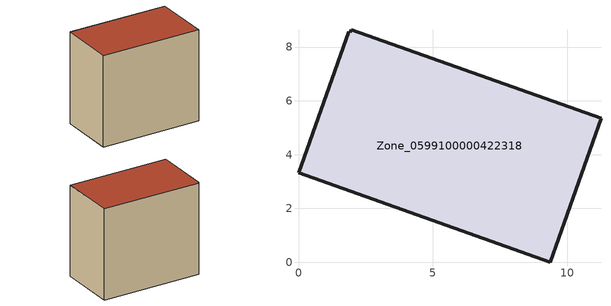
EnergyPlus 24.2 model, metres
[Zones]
Zone_0599100000422318
 floor ground (C_G): 1.92,8.55 1.96,8.64 11.25,5.36 9.36,0 0,3.32 1.86,8.57 z0.5
 wall outside (C_F): 0,3.32 9.36,0 11.25,5.36 1.96,8.64 1.92,8.55 1.86,8.57 0,3.32 z0.5:9.43
 roof outside (C_R): 1.92,8.55 1.86,8.57 0,3.32 9.36,0 11.25,5.36 1.96,8.64 z9.43
[BUILDING]
Pand.0599100000422318: North Axis=0; Terrain=City; Loads Convergence Tolerance Value=0.04; Temperature Convergence Tolerance Value=0.4; Solar Distribution=FullExterior; Maximum Number of Warmup Days=25; Minimum Number of Warmup Days=1
[Site:Location]
Rotterdam.The.Hague.AP_ZH_NLD Design_Conditions: Latitude=51.96; Longitude=4.45; Time Zone=1; Elevation=-4.5
[SITE:GROUNDTEMPERATURE:BUILDINGSURFACE]
18, 18, 18, 18, 18, 18, 18, 18, 18, 18, 18, 18
[MATERIAL] Thermal Absorptance=0.9; Solar Absorptance=0.7; Visible Absorptance=0.7
Name | Roughness | Thickness | Conductivity | Density | Specific Heat
G.TC.2006-2014 | MediumSmooth | 0.15 | 0.06 | 540 | 1210
F.TC.2006-2014 | Rough | 0.3 | 0.12 | 1920 | 840
R.TC.2006-2014 | MediumRough | 0.2 | 0.08 | 1500 | 1000
[CONSTRUCTION]
C_G: G.TC.2006-2014
C_F: F.TC.2006-2014
C_R: R.TC.2006-2014
[ZONE]
Zone_0599100000422318: Type=1; Multiplier=1; Ceiling Height=Autocalculate; Volume=Autocalculate; Floor Area=autocalculate; Part of Total Floor Area=Yes
[ZONEINFILTRATION:DESIGNFLOWRATE]
Infil_Zone_0599100000422318: Zone or ZoneList or Space or SpaceList=Zone_0599100000422318; Schedule=AlwaysOn; Design Flow Rate Calculation Method=Flow/Area; Flow Rate per Floor Area=0.0015; Constant Term Coefficient=1; Temperature Term Coefficient=0; Velocity Term Coefficient=0; Velocity Squared Term Coefficient=0
[HVACTEMPLATE:ZONE:IDEALLOADSAIRSYSTEM]
Zone_0599100000422318: Maximum Heating Supply Air Temperature=50; Minimum Cooling Supply Air Temperature=13; Maximum Heating Supply Air Humidity Ratio=0.0156; Minimum Cooling Supply Air Humidity Ratio=0.0077; Heating Limit=NoLimit; Cooling Limit=NoLimit; Dehumidification Control Type=ConstantSensibleHeatRatio; Cooling Sensible Heat Ratio=0.7; Dehumidification Setpoint=60; Humidification Control Type=None; Humidification Setpoint=30; Outdoor Air Method=None; Outdoor Air Flow Rate per Person=0.00944; Outdoor Air Flow Rate per Zone Floor Area=0; Outdoor Air Flow Rate per Zone=0; Demand Controlled Ventilation Type=None; Outdoor Air Economizer Type=NoEconomizer; Heat Recovery Type=None; Sensible Heat Recovery Effectiveness=0.7; Latent Heat Recovery Effectiveness=0.65
[ZONECONTROL:THERMOSTAT]
ThermostatControl_Zone_0599100000422318: Zone or ZoneList=Zone_0599100000422318; Control Type Schedule=DualSetpointControlType; Control 1=Thermostat_Zone_0599100000422318; Temperature Difference Between Cutout And Setpoint=0
[THERMOSTATSETPOINT:DUALSETPOINT]
Thermostat_Zone_0599100000422318: Heating Setpoint Temperature Schedule=HeatingSetpoint_Zone_0599100000422318; Cooling Setpoint Temperature Schedule=CoolingSetpoint_Zone_0599100000422318
[SCHEDULE:COMPACT]
HeatingSetpoint_Zone_0599100000422318: Through: 12/31, For: AllDays, Until: 24:00, 21
CoolingSetpoint_Zone_0599100000422318: Through: 12/31, For: AllDays, Until: 24:00, 24
DualSetpointControlType: Through: 12/31, For: AllDays, Until: 24:00, 4
AlwaysOn: Through: 12/31, For: AllDays, Until: 24:00, 1
